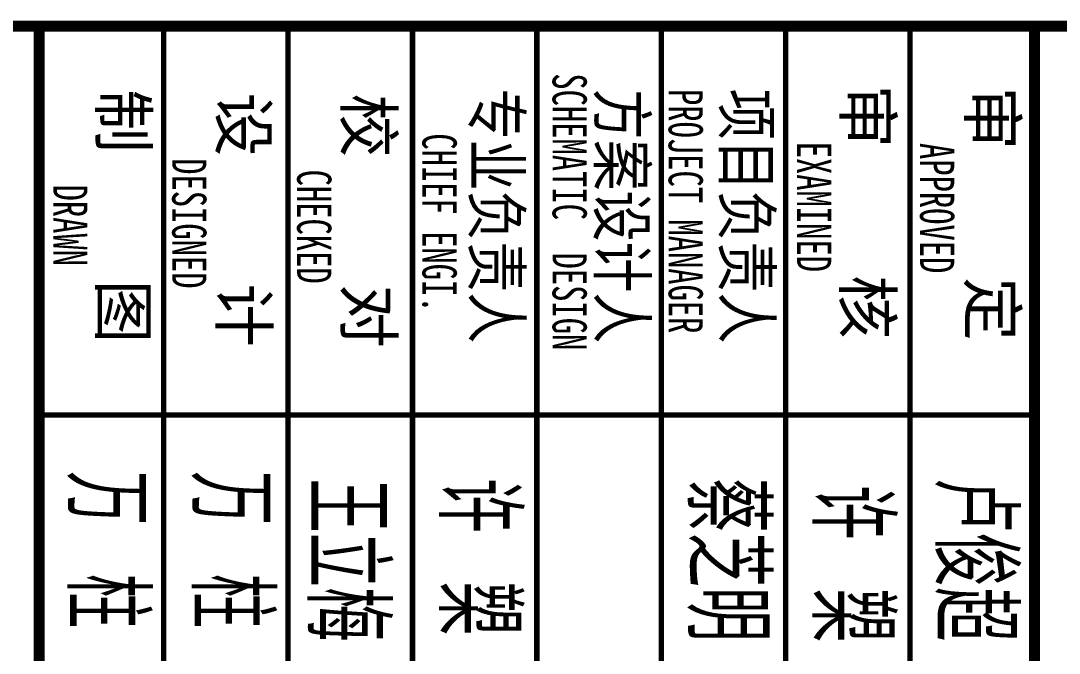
# Model space of a CAD drawing. Extents: x 169490 to 7584583, y -2399407 to 1374371.
# Drawn here: x 1613195 to 1614531, y 681442 to 682256 of the extents above; entities that cross this region are included whole.
import ezdxf
from ezdxf.enums import TextEntityAlignment as Align

# ---------------------------------------------------------------- set-up
doc = ezdxf.new("R2010")
doc.units = 0
doc.header["$LTSCALE"] = 100
doc.layers.add('图框', color=140, linetype='CONTINUOUS')
doc.layers.add('图签文字', color=147, linetype='CONTINUOUS')
doc.styles.add('建筑图签-1', font='simhei.ttf', dxfattribs={"width": 0.7})
doc.styles.add('建筑图签-2', font='TXT.shx', dxfattribs={"width": 0.5, "bigfont": 'HZTXT.shx'})

msp = doc.modelspace()

# ---------------------------------------------------------------- linework, layer by layer
at = {"layer": '图框'}
for points, const_width in [([(1611858.8, 682248.6), (1623338.8, 682248.6)], 14), ([(1613218.9, 682248.6), (1613218.9, 680848.6)], 14), ([(1613378.9, 682248.6), (1613378.9, 680848.6)], 7), ([(1613538.9, 682248.6), (1613538.9, 680848.6)], 7), ([(1613698.9, 682248.6), (1613698.9, 680848.6)], 7), ([(1613858.9, 682248.6), (1613858.9, 680848.6)], 7), ([(1614018.9, 682248.6), (1614018.9, 680848.6)], 7), ([(1614178.9, 682248.6), (1614178.9, 680848.6)], 7), ([(1614338.9, 682248.6), (1614338.9, 680848.6)], 7), ([(1614498.9, 680848.6), (1614498.9, 682248.6)], 14), ([(1614498.9, 682248.6), (1614498.9, 680848.6)], 14), ([(1613218.9, 681748.7), (1614498.9, 681748.6)], 7)]:
    msp.add_lwpolyline(points, dxfattribs=dict(at, const_width=const_width))

# ---------------------------------------------------------------- texts
at = {"layer": '图框', "style": '建筑图签-1', "width": 0.7}
for s, p in [('SCHEMATIC  DESIGN', (1613879.1, 682188.1, -359.8)), ('PROJECT MANAGER', (1614028.4, 682167.9, -359.8)), ('EXAMINED  ', (1614193.6, 682100.2, -359.8)), ('APPROVED ', (1614351.8, 682098.5))]:
    msp.add_text(s, height=44, rotation=270, dxfattribs=at).set_placement(p)
for s, p in [('CHIEF ENGI.', (1613733.8, 681995.7)), ('DESIGNED ', (1613411.9, 681984.7)), ('CHECKED  ', (1613572.6, 681970)), (' DRAWN   ', (1613258.9, 681971.7))]:
    msp.add_text(s, height=44, rotation=270, dxfattribs=at).set_placement(p, align=Align.MIDDLE)
at = {"layer": '图签文字', "color": 7, "style": '建筑图签-1'}
for s, p in [('制    图', (1613297.2, 682167.7)), ('设    计', (1613452.1, 682163.1)), ('校    对', (1613612.5, 682162)), ('审    核', (1614254.2, 682173.7)), ('审    定', (1614414.7, 682171.1))]:
    msp.add_text(s, height=60, rotation=270, dxfattribs=at).set_placement(p)
at = {"layer": '图签文字', "color": 7, "style": '建筑图签-1', "width": 0.8}
for s, p in [('专业负责人', (1613777.1, 682168.4)), ('方案设计人', (1613938.4, 682168.2)), ('项目负责人', (1614099, 682168.2))]:
    msp.add_text(s, height=60, rotation=270, dxfattribs=at).set_placement(p)
at = {"layer": '图签文字', "color": 1, "style": '建筑图签-2', "width": 0.7}
for s, p in [('万 柱', (1613254.9, 681677.1)), ('万 柱', (1613414.9, 681677.1)), ('王立梅', (1613563.6, 681667.2)), ('许 槊', (1613733, 681667.4)), ('蔡芝明', (1614053, 681667.4)), ('卢俊超', (1614371.2, 681667.4)), ('许 槊', (1614213, 681658.5))]:
    msp.add_text(s, height=100, rotation=270, dxfattribs=at).set_placement(p)

doc.saveas('drawing.dxf')
